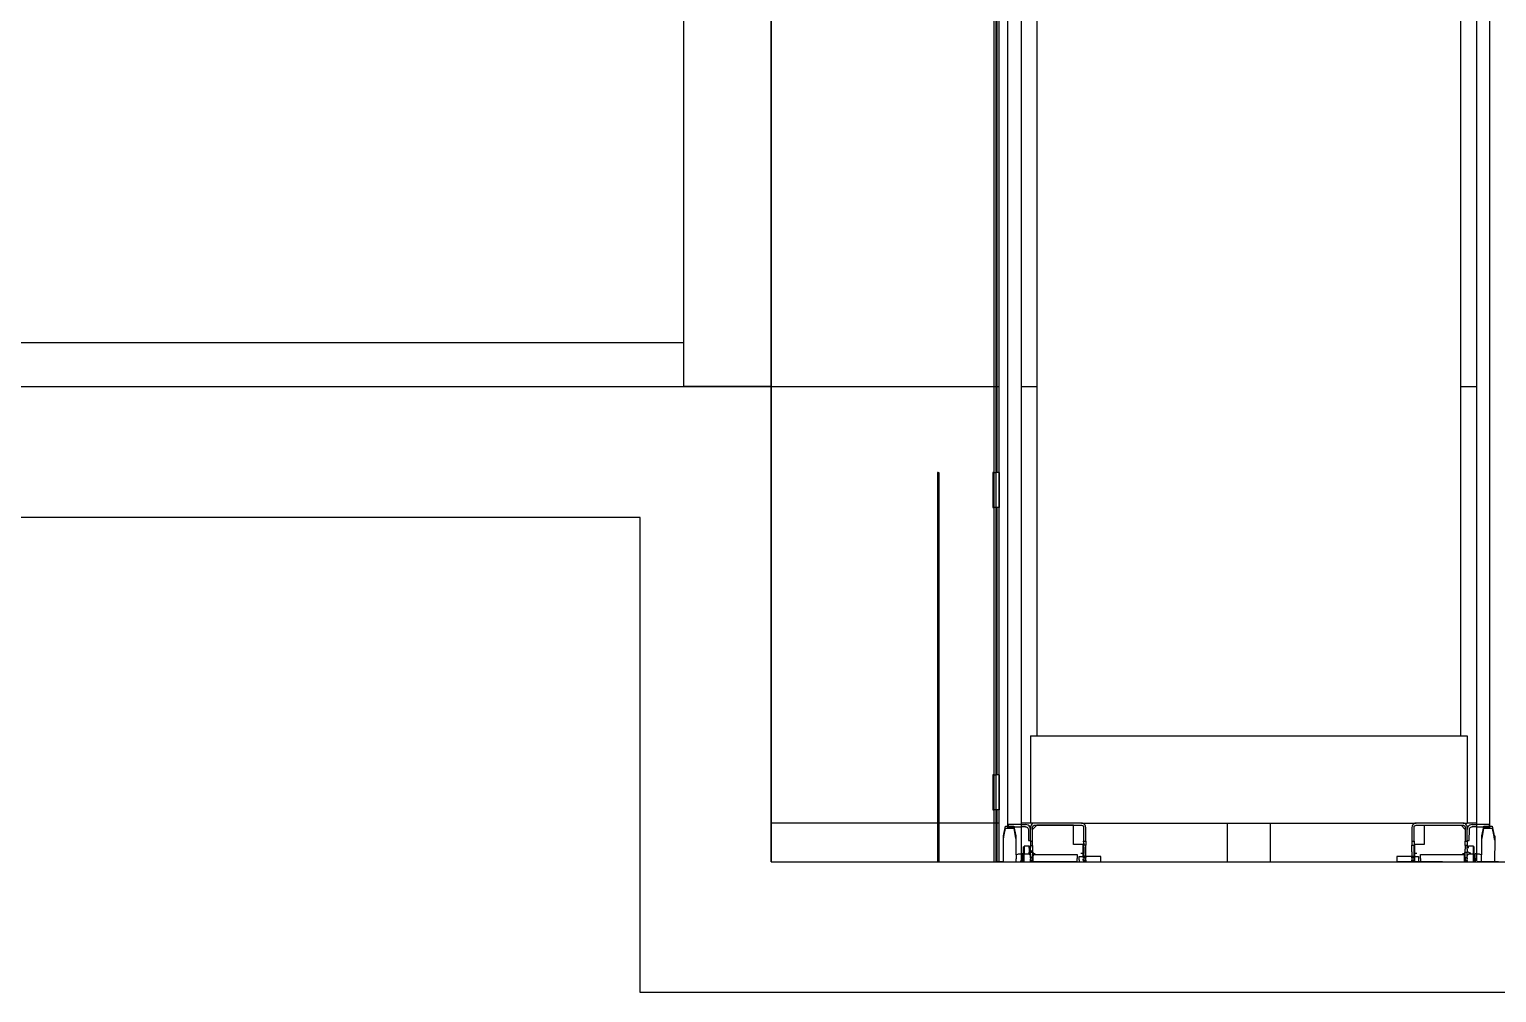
# Model space of a CAD drawing. Header units: millimetres. Extents: x 90964 to 877642, y 656808 to 1438307.
# Drawn here: x 830127 to 833489, y 1179638 to 1181845 of the extents above; entities that cross this region are included whole.
import ezdxf

# ---------------------------------------------------------------- set-up
doc = ezdxf.new("R2010")
doc.units = ezdxf.units.MM
doc.header["$LTSCALE"] = 300
doc.layers.add('ProfileEdges', color=7, linetype='Continuous')
doc.layers.add('SectionCutEdges', color=7, linetype='Continuous')

msp = doc.modelspace()

# ---------------------------------------------------------------- linework, layer by layer
at = {"color": 251}
for p, q in [((831827.1, 1179938.3), (831827.1, 1259469)), ((832338, 1181026.5), (832338, 1258215.2)), ((832342.3, 1181026.5), (832342.3, 1258215.2)), ((832345, 1181026.5), (832345, 1258215.2)), ((832349.3, 1181026.5), (832349.3, 1258215.2)), ((832369.6, 1180019.9), (832369.6, 1182600.6)), ((833473.6, 1180019.9), (833473.6, 1182575.4)), ((832399.6, 1182526.5), (832399.6, 1181026.5)), ((833443.6, 1182501.4), (833443.6, 1181026.5)), ((832436.6, 1181026.5), (832436.6, 1182326.5)), ((833406.6, 1182326.5), (833406.6, 1181026.5)), ((831627.1, 1181126.5), (828627.2, 1181126.5)), ((828627.2, 1181026.5), (831627.1, 1181026.5)), ((831827.1, 1181026.5), (832338, 1181026.5)), ((832338, 1181026.5), (832342.3, 1181026.5)), ((832338, 1180829.5), (832338, 1181026.5)), ((832342.3, 1180829.5), (832342.3, 1181026.5)), ((832344.3, 1181026.5), (832345, 1181026.5)), ((832345, 1180829.5), (832345, 1181026.5)), ((832345, 1181026.5), (832349.3, 1181026.5)), ((832349.3, 1179938.3), (832349.3, 1181026.5)), ((832399.6, 1181026.5), (832436.6, 1181026.5)), ((832399.6, 1181026.5), (832399.6, 1180023.3)), ((832436.6, 1180226.5), (832436.6, 1181026.5)), ((833406.6, 1181026.5), (833443.6, 1181026.5)), ((833406.6, 1181026.5), (833406.6, 1180226.5)), ((833443.6, 1181026.5), (833443.6, 1180023.3)), ((832209.6, 1180829.5), (832211.1, 1180829.5)), ((832211.1, 1180829.5), (832211.1, 1179938.3)), ((832337.6, 1180829.5), (832338, 1180829.5)), ((832338, 1180829.5), (832341.6, 1180829.5)), ((832338, 1180749.5), (832338, 1180829.5)), ((832342.3, 1180829.5), (832341.6, 1180829.5)), ((832341.6, 1180829.5), (832341.6, 1180749.5)), ((832344.3, 1180829.5), (832342.3, 1180829.5)), ((832345, 1180829.5), (832344.3, 1180829.5)), ((832349.1, 1180829.5), (832345, 1180829.5)), ((832349.1, 1180829.5), (832349.1, 1180749.5)), ((832338, 1180749.5), (832337.6, 1180749.5)), ((832341.6, 1180749.5), (832338, 1180749.5)), ((832338, 1180137), (832338, 1180749.5)), ((832341.6, 1180749.5), (832342.3, 1180749.5)), ((832342.3, 1180137), (832342.3, 1180749.5)), ((832344.3, 1180749.5), (832342.3, 1180749.5)), ((832344.3, 1180749.5), (832345, 1180749.5)), ((832345, 1180137), (832345, 1180749.5)), ((832349.1, 1180749.5), (832345, 1180749.5)), ((832421.6, 1180226.5), (832421.6, 1180026.5)), ((832421.6, 1180226.5), (832436.6, 1180226.5)), ((832436.6, 1180226.5), (833406.6, 1180226.5)), ((833406.6, 1180226.5), (833421.6, 1180226.5)), ((833421.6, 1180226.5), (833421.6, 1180026.5)), ((832337.6, 1180137), (832338, 1180137)), ((832338, 1180137), (832341.6, 1180137)), ((832338, 1180057), (832338, 1180137)), ((832342.3, 1180137), (832341.6, 1180137)), ((832341.6, 1180137), (832341.6, 1180057)), ((832344.3, 1180137), (832342.3, 1180137)), ((832345, 1180137), (832344.3, 1180137)), ((832349.1, 1180137), (832345, 1180137)), ((832349.1, 1180137), (832349.1, 1180057)), ((832338, 1180057), (832337.6, 1180057)), ((832341.6, 1180057), (832338, 1180057)), ((832338, 1179938.3), (832338, 1180057)), ((832341.6, 1180057), (832342.3, 1180057)), ((832342.3, 1179938.3), (832342.3, 1180057)), ((832344.3, 1180057), (832342.3, 1180057)), ((832344.3, 1180057), (832345, 1180057)), ((832345, 1179938.3), (832345, 1180057)), ((832349.1, 1180057), (832345, 1180057)), ((832208.1, 1180026.5), (831827.1, 1180026.5)), ((832342.3, 1180026.5), (832209.6, 1180026.5)), ((832349.3, 1180026.5), (832344.3, 1180026.5)), ((832359.2, 1179997.7), (832363.9, 1180019.9)), ((832363.9, 1180019.9), (832369.6, 1180019.9)), ((832363.9, 1180015.8), (832363.9, 1180014.1)), ((832369.6, 1180015.8), (832369.6, 1180019.9)), ((832369.6, 1180019.9), (832370.3, 1180019.9)), ((832399.6, 1180023.3), (832370.3, 1180023.3)), ((832370.3, 1180023.3), (832370.3, 1180019.9)), ((832370.3, 1180019.9), (832370.3, 1180018.5)), ((832370.3, 1180019.9), (832382.9, 1180019.9)), ((832370.3, 1180018.5), (832383.2, 1180018.5)), ((832382.9, 1180019.9), (832383.2, 1180018.5)), ((832382.9, 1180015.8), (832382.9, 1180014.1)), ((832383.2, 1180018.5), (832387.6, 1179997.8)), ((832383.2, 1180018.5), (832399.6, 1180018.5)), ((832421.6, 1180026.5), (832399.6, 1180026.5)), ((832399.6, 1180023.3), (832410, 1180023.3)), ((832399.6, 1180023.3), (832399.6, 1180018.5)), ((832410, 1180018.5), (832399.6, 1180018.5)), ((832399.6, 1180018.5), (832399.6, 1179956.5)), ((832412.9, 1180022.9), (832410, 1180023.3)), ((832410, 1180018.5), (832411.7, 1180018.3)), ((832411.7, 1180018.3), (832413.2, 1180017.7)), ((832415.6, 1180021.8), (832412.9, 1180022.9)), ((832413.2, 1180017.7), (832414.5, 1180016.7)), ((832414.5, 1180016.7), (832415.5, 1180015.4)), ((832415.5, 1180015.4), (832416.2, 1180013.8)), ((832417.9, 1180020.1), (832415.6, 1180021.8)), ((832416.2, 1180013.8), (832416.4, 1180012.2)), ((832416.4, 1180012.2), (832416.4, 1179986.7)), ((832419.6, 1180017.8), (832417.9, 1180020.1)), ((832420.8, 1180015.1), (832419.6, 1180017.8)), ((832421.1, 1180012.2), (832420.8, 1180015.1)), ((832421.7, 1180020.1), (832421.1, 1180017.9)), ((832421.1, 1180017.9), (832421.1, 1180012.2)), ((832421.2, 1179986.7), (832421.1, 1180012.2)), ((832430.7, 1180026.5), (832421.6, 1180026.5)), ((832422.7, 1180022.3), (832421.7, 1180020.1)), ((832424.3, 1180024), (832422.7, 1180022.3)), ((832426.2, 1180025.4), (832424.3, 1180024)), ((832435.5, 1180021.7), (832425.9, 1180012.4)), ((832425.9, 1180016.9), (832426, 1180017.9)), ((832425.9, 1180012.4), (832425.9, 1180016.9)), ((832426, 1179985.2), (832425.9, 1180012.4)), ((832426, 1180017.9), (832426.4, 1180019)), ((832428.4, 1180026.2), (832426.2, 1180025.4)), ((832426.4, 1180019), (832427, 1180019.9)), ((832427, 1180019.9), (832427.7, 1180020.6)), ((832427.7, 1180020.6), (832428.6, 1180021.2)), ((832430.7, 1180026.5), (832428.4, 1180026.2)), ((832428.6, 1180021.2), (832429.7, 1180021.6)), ((832429.7, 1180021.6), (832430.7, 1180021.7)), ((832538.3, 1180026.5), (832430.7, 1180026.5)), ((832430.7, 1180021.7), (832435.5, 1180021.7)), ((832435.6, 1180021.8), (832435.5, 1180021.7)), ((832435.5, 1180021.7), (832519.6, 1180021.7)), ((832519.6, 1180021.9), (832435.6, 1180021.8)), ((832519.6, 1180021.7), (832519.6, 1180021.9)), ((832519.6, 1180021.7), (832538.3, 1180021.7)), ((832519.6, 1179977.6), (832519.6, 1180021.7)), ((832540.7, 1180026.2), (832538.3, 1180026.5)), ((832538.3, 1180026.5), (832871.6, 1180026.5)), ((832538.3, 1180021.7), (832539.5, 1180021.5)), ((832539.5, 1180021.5), (832540.6, 1180021.1)), ((832540.6, 1180021.1), (832541.6, 1180020.3)), ((832543.1, 1180025.2), (832540.7, 1180026.2)), ((832541.6, 1180020.3), (832542.4, 1180019.3)), ((832542.4, 1180019.3), (832542.9, 1180018.2)), ((832542.9, 1180018.2), (832543, 1180016.9)), ((832543, 1180016.9), (832543, 1179985.4)), ((832545, 1180023.7), (832543.1, 1180025.2)), ((832546.6, 1180021.7), (832545, 1180023.7)), ((832547.5, 1180019.4), (832546.6, 1180021.7)), ((832547.9, 1180016.9), (832547.5, 1180019.4)), ((832547.9, 1179985.4), (832547.9, 1180016.9)), ((832871.6, 1180026.5), (832971.6, 1180026.5)), ((832871.6, 1180026.5), (832871.6, 1179938.3)), ((832971.6, 1179938.3), (832971.6, 1180026.5)), ((832971.6, 1180026.5), (833305, 1180026.5)), ((833295.7, 1180019.4), (833295.4, 1180016.9)), ((833295.4, 1180016.9), (833295.4, 1179985.4)), ((833296.7, 1180021.7), (833295.7, 1180019.4)), ((833298.2, 1180023.7), (833296.7, 1180021.7)), ((833300.2, 1180025.2), (833298.2, 1180023.7)), ((833302.5, 1180026.2), (833300.2, 1180025.2)), ((833300.2, 1180016.9), (833300.4, 1180018.2)), ((833300.2, 1179985.4), (833300.2, 1180016.9)), ((833300.4, 1180018.2), (833300.8, 1180019.3)), ((833300.8, 1180019.3), (833301.6, 1180020.3)), ((833301.6, 1180020.3), (833302.6, 1180021.1)), ((833305, 1180026.5), (833302.5, 1180026.2)), ((833302.6, 1180021.1), (833303.7, 1180021.5)), ((833303.7, 1180021.5), (833305, 1180021.7)), ((833412.5, 1180026.5), (833305, 1180026.5)), ((833305, 1180021.7), (833323.7, 1180021.7)), ((833323.7, 1180021.7), (833323.6, 1179977.6)), ((833323.7, 1180021.7), (833407.8, 1180021.7)), ((833407.8, 1180021.7), (833412.5, 1180021.7)), ((833417.3, 1180012.4), (833407.8, 1180021.7)), ((833414.8, 1180026.2), (833412.5, 1180026.5)), ((833412.5, 1180026.5), (833421.6, 1180026.5)), ((833412.5, 1180021.7), (833413.6, 1180021.6)), ((833413.6, 1180021.6), (833414.6, 1180021.2)), ((833414.6, 1180021.2), (833415.5, 1180020.6)), ((833417, 1180025.4), (833414.8, 1180026.2)), ((833415.5, 1180020.6), (833416.3, 1180019.9)), ((833416.3, 1180019.9), (833416.9, 1180019)), ((833416.9, 1180019), (833417.2, 1180017.9)), ((833419, 1180024), (833417, 1180025.4)), ((833417.2, 1180017.9), (833417.3, 1180016.9)), ((833417.3, 1180016.9), (833417.3, 1180012.4)), ((833417.3, 1180012.4), (833417.3, 1179985.2)), ((833420.5, 1180022.3), (833419, 1180024)), ((833421.6, 1180020.1), (833420.5, 1180022.3)), ((833443.6, 1180026.5), (833421.6, 1180026.5)), ((833422.1, 1180017.9), (833421.6, 1180020.1)), ((833422.1, 1180012.2), (833422.1, 1180017.9)), ((833422.5, 1180015.1), (833422.1, 1180012.2)), ((833422.1, 1179986.7), (833422.1, 1180012.2)), ((833423.6, 1180017.8), (833422.5, 1180015.1)), ((833425.4, 1180020.1), (833423.6, 1180017.8)), ((833427.7, 1180021.8), (833425.4, 1180020.1)), ((833426.8, 1179986.7), (833426.9, 1180012.2)), ((833426.9, 1180012.2), (833427.1, 1180013.8)), ((833427.1, 1180013.8), (833427.7, 1180015.4)), ((833430.4, 1180022.9), (833427.7, 1180021.8)), ((833427.7, 1180015.4), (833428.7, 1180016.7)), ((833428.7, 1180016.7), (833430.1, 1180017.7)), ((833430.1, 1180017.7), (833431.6, 1180018.3)), ((833433.2, 1180023.3), (833430.4, 1180022.9)), ((833431.6, 1180018.3), (833433.2, 1180018.5)), ((833433.2, 1180023.3), (833443.6, 1180023.3)), ((833443.6, 1180018.5), (833433.2, 1180018.5)), ((833472.9, 1180023.3), (833443.6, 1180023.3)), ((833443.6, 1180023.3), (833443.6, 1180018.5)), ((833443.6, 1180018.5), (833460, 1180018.5)), ((833443.6, 1180018.5), (833443.6, 1179956.5)), ((833455.6, 1179997.8), (833460, 1180018.5)), ((833460, 1180018.5), (833460.3, 1180019.9)), ((833460, 1180018.5), (833472.9, 1180018.5)), ((833460.3, 1180019.9), (833472.9, 1180019.9)), ((833460.3, 1180014.1), (833460.3, 1180015.8)), ((833472.9, 1180019.9), (833472.9, 1180023.3)), ((833472.9, 1180018.5), (833472.9, 1180019.9)), ((833472.9, 1180019.9), (833473.6, 1180019.9)), ((833473.6, 1180015.8), (833473.6, 1180019.9)), ((833473.6, 1180019.9), (833479.4, 1180019.9)), ((833479.4, 1180019.9), (833484.1, 1179997.7)), ((833479.4, 1180014.1), (833479.4, 1180015.8)), ((832358.3, 1179997.7), (832359.2, 1179997.7)), ((832358.3, 1179997.7), (832358.4, 1179988.8)), ((832359.2, 1179993.1), (832359.2, 1179997.7)), ((832387.6, 1179997.8), (832388.5, 1179997.8)), ((832387.6, 1179997.8), (832387.7, 1179993.1)), ((832388.5, 1179988.9), (832388.5, 1179997.8)), ((832407, 1179972.3), (832405.3, 1179972.3)), ((832405.4, 1179946.8), (832405.3, 1179972.3)), ((832407, 1179974), (832407, 1179972.3)), ((832418.4, 1179974), (832407, 1179974)), ((832407, 1179972.3), (832407, 1179969)), ((832416.4, 1179986.7), (832421.2, 1179986.7)), ((832420.4, 1179973.2), (832418.4, 1179974)), ((832418.4, 1179969), (832418.4, 1179974)), ((832421.2, 1179971.1), (832420.4, 1179973.2)), ((832421.2, 1179986.7), (832421.2, 1179985.2)), ((832421.2, 1179985.2), (832426, 1179985.2)), ((832421.2, 1179985.2), (832421.2, 1179975.6)), ((832421.2, 1179975.6), (832426, 1179975.6)), ((832421.2, 1179975.6), (832421.2, 1179971.1)), ((832421.2, 1179961.7), (832421.2, 1179971.1)), ((832426, 1179975.6), (832426, 1179985.2)), ((832426, 1179975.6), (832426, 1179964.4)), ((832541.9, 1179977.7), (832519.6, 1179977.6)), ((832541.9, 1179956.7), (832541.9, 1179977.7)), ((832543, 1179985.4), (832543.1, 1179985.4)), ((832543, 1179985.4), (832543, 1179956.7)), ((832543.1, 1179980.6), (832543, 1179985.4)), ((832543.1, 1179985.4), (832547.9, 1179985.4)), ((832543.1, 1179980.6), (832543.1, 1179985.4)), ((832543.1, 1179980.6), (832543.1, 1179975.8)), ((832547.9, 1179975.8), (832543.1, 1179975.8)), ((832543.1, 1179971.9), (832543.1, 1179975.8)), ((832543.1, 1179969.4), (832543.1, 1179971.9)), ((832543.1, 1179971.9), (832543.2, 1179956.7)), ((832547.9, 1179985.4), (832547.9, 1179975.8)), ((832547.9, 1179974.8), (832547.9, 1179975.8)), ((832547.9, 1179974.8), (832547.9, 1179975.8)), ((832547.9, 1179975.8), (832547.9, 1179975.8)), ((832547.9, 1179950.4), (832547.9, 1179974.8)), ((833295.4, 1179974.8), (833295.3, 1179975.8)), ((833295.3, 1179975.8), (833295.4, 1179975.8)), ((833295.4, 1179985.4), (833300.1, 1179985.4)), ((833295.4, 1179985.4), (833295.4, 1179975.8)), ((833295.4, 1179974.8), (833295.4, 1179975.8)), ((833295.4, 1179975.8), (833300.1, 1179975.8)), ((833295.4, 1179967.2), (833295.4, 1179974.8)), ((833300.1, 1179985.4), (833300.1, 1179982.9)), ((833300.1, 1179985.4), (833300.2, 1179985.4)), ((833300.2, 1179985.4), (833300.1, 1179967.9)), ((833300.1, 1179982.9), (833300.2, 1179985.4)), ((833300.1, 1179982.9), (833300.1, 1179975.8)), ((833300.1, 1179967.2), (833300.1, 1179975.8)), ((833323.6, 1179977.6), (833301.4, 1179977.7)), ((833301.4, 1179977.7), (833301.4, 1179956.7)), ((833417.3, 1179985.2), (833422.1, 1179985.2)), ((833417.3, 1179975.6), (833417.3, 1179985.2)), ((833422, 1179975.6), (833417.3, 1179975.6)), ((833417.3, 1179975.6), (833417.3, 1179967.1)), ((833422.1, 1179985.2), (833422, 1179975.6)), ((833422, 1179971.1), (833422, 1179975.6)), ((833422.9, 1179973.2), (833422, 1179971.1)), ((833422, 1179967.1), (833422, 1179971.1)), ((833422.1, 1179986.7), (833426.8, 1179986.7)), ((833422.1, 1179985.2), (833422.1, 1179986.7)), ((833424.9, 1179974), (833422.9, 1179973.2)), ((833436.3, 1179974), (833424.9, 1179974)), ((833424.9, 1179969), (833424.9, 1179974)), ((833436.2, 1179955.3), (833436.3, 1179972.3)), ((833436.3, 1179972.3), (833436.3, 1179974)), ((833437.9, 1179972.3), (833436.3, 1179972.3)), ((833437.9, 1179946.8), (833437.9, 1179972.3)), ((833454.8, 1179997.8), (833455.6, 1179997.8)), ((833454.8, 1179997.8), (833454.8, 1179988.9)), ((833455.6, 1179997.8), (833455.6, 1179993.1)), ((833484.1, 1179997.7), (833484.9, 1179997.7)), ((833484.1, 1179993.1), (833484.1, 1179997.7)), ((833484.9, 1179997.7), (833484.9, 1179988.8)), ((832211.1, 1179938.3), (832209.6, 1179938.3)), ((832338, 1179938.3), (832342.3, 1179938.3)), ((832344.3, 1179938.3), (832342.3, 1179938.3)), ((832345, 1179938.3), (832344.3, 1179938.3)), ((832349.3, 1179938.3), (832345, 1179938.3)), ((832358.4, 1179938.3), (832349.3, 1179938.3)), ((832388.5, 1179953.7), (832394.1, 1179956.5)), ((832388.6, 1179938.3), (832391.3, 1179938.3)), ((832391.3, 1179938.3), (832398.1, 1179938.3)), ((832394.1, 1179956.5), (832399.6, 1179956.5)), ((832398.1, 1179938.3), (832399.6, 1179940.1)), ((832398.1, 1179938.3), (832399.6, 1179938.3)), ((832402.8, 1179956.5), (832399.6, 1179956.5)), ((832399.6, 1179956.5), (832399.6, 1179940.1)), ((832399.6, 1179940.1), (832402.9, 1179943.9)), ((832399.6, 1179940.1), (832399.6, 1179938.3)), ((832402.9, 1179938.3), (832399.6, 1179938.3)), ((832402.8, 1179956.5), (832402.9, 1179943.9)), ((832402.9, 1179943.9), (832405.4, 1179946.8)), ((832402.9, 1179938.3), (832402.9, 1179943.9)), ((832405.4, 1179938.3), (832402.9, 1179938.3)), ((832405.4, 1179946.8), (832407, 1179948.7)), ((832405.4, 1179939.5), (832405.4, 1179946.8)), ((832407, 1179969), (832407, 1179955.6)), ((832407, 1179955.3), (832407, 1179955.6)), ((832418.4, 1179969), (832418.4, 1179960)), ((832418.4, 1179960), (832421.2, 1179961.7)), ((832418.4, 1179955.6), (832418.4, 1179960)), ((832418.4, 1179955.3), (832418.4, 1179955.6)), ((832421.3, 1179938.3), (832421, 1179938.3)), ((832421.2, 1179961.7), (832426, 1179964.4)), ((832421.2, 1179959.5), (832421.2, 1179961.7)), ((832426, 1179959.5), (832421.2, 1179959.5)), ((832421.2, 1179950.2), (832421.2, 1179959.5)), ((832421.2, 1179947.4), (832421.2, 1179950.2)), ((832421.3, 1179938.3), (832421.2, 1179941.4)), ((832425.8, 1179938.3), (832421.3, 1179938.3)), ((832426, 1179956.6), (832425.8, 1179956.6)), ((832426, 1179964.4), (832426, 1179959.5)), ((832426, 1179959.5), (832427.6, 1179959.5)), ((832426, 1179959.5), (832426, 1179956.6)), ((832426, 1179947.4), (832426, 1179956.6)), ((832426, 1179941.4), (832426, 1179938.3)), ((832427.6, 1179959.5), (832427.6, 1179956.6)), ((832427.6, 1179956.6), (832427.6, 1179954.8)), ((832432.2, 1179956.6), (832427.6, 1179956.6)), ((832427.6, 1179954.8), (832528.5, 1179954.9)), ((832427.6, 1179954.8), (832427.6, 1179952)), ((832427.6, 1179945.8), (832427.6, 1179952)), ((832427.6, 1179938.3), (832427.6, 1179945.8)), ((832478.2, 1179938.3), (832432.2, 1179938.3)), ((832528.5, 1179938.3), (832478.2, 1179938.3)), ((832528.5, 1179954.9), (832528.5, 1179952.3)), ((832528.5, 1179952.3), (832528.5, 1179945.7)), ((832528.5, 1179938.3), (832528.5, 1179945.7)), ((832528.5, 1179938.3), (832533.1, 1179938.3)), ((832533.1, 1179950.3), (832541.9, 1179950.4)), ((832533.1, 1179948), (832533.1, 1179950.3)), ((832533.1, 1179942.6), (832533.1, 1179948)), ((832533.1, 1179942.6), (832533.1, 1179938.3)), ((832533.1, 1179938.3), (832536.8, 1179938.3)), ((832541.9, 1179956.7), (832536.8, 1179956.7)), ((832541.9, 1179950.4), (832541.9, 1179956.7)), ((832541.9, 1179948), (832541.9, 1179950.4)), ((832543, 1179950.4), (832541.9, 1179950.4)), ((832541.9, 1179941.1), (832541.9, 1179944.6)), ((832543, 1179956.7), (832543.1, 1179969.4)), ((832543, 1179956.7), (832543, 1179950.4)), ((832543, 1179950.4), (832543, 1179948)), ((832543.2, 1179950.4), (832543, 1179950.4)), ((832543, 1179944.1), (832543, 1179940.9)), ((832543.2, 1179954), (832543.2, 1179956.7)), ((832543.2, 1179954), (832543.2, 1179950.4)), ((832543.2, 1179950.4), (832543.2, 1179948)), ((832547.9, 1179950.4), (832543.2, 1179950.4)), ((832543.2, 1179947.5), (832543.2, 1179948)), ((832543.2, 1179940.9), (832543.2, 1179941.7)), ((832543.2, 1179938.3), (832543.2, 1179940.9)), ((832547.9, 1179938.3), (832543.2, 1179938.3)), ((832547.9, 1179948), (832547.9, 1179950.4)), ((832582.3, 1179950.4), (832547.9, 1179950.4)), ((832547.9, 1179948), (832547.9, 1179947.5)), ((832547.9, 1179941.7), (832547.9, 1179940.1)), ((832547.9, 1179940.1), (832547.9, 1179938.3)), ((832547.9, 1179938.3), (832558, 1179938.3)), ((832558, 1179938.3), (832582.3, 1179938.3)), ((832582.3, 1179947.9), (832582.3, 1179950.4)), ((832582.3, 1179942.4), (832582.3, 1179947.9)), ((832582.3, 1179938.3), (832582.3, 1179942.4)), ((832871.6, 1179938.3), (832971.6, 1179938.3)), ((833260.9, 1179950.4), (833260.9, 1179947.9)), ((833295.4, 1179950.4), (833260.9, 1179950.4)), ((833260.9, 1179947.9), (833260.9, 1179942.4)), ((833260.9, 1179942.4), (833260.9, 1179938.3)), ((833285.2, 1179938.3), (833260.9, 1179938.3)), ((833295.4, 1179938.3), (833285.2, 1179938.3)), ((833295.4, 1179961.1), (833295.4, 1179967.2)), ((833295.4, 1179961.1), (833295.4, 1179950.4)), ((833295.4, 1179947.5), (833295.4, 1179950.4)), ((833300.1, 1179950.4), (833295.4, 1179950.4)), ((833295.4, 1179938.3), (833295.4, 1179941.7)), ((833300, 1179938.3), (833295.4, 1179938.3)), ((833300.1, 1179941.7), (833300, 1179938.3)), ((833300.1, 1179967.9), (833300.2, 1179956.7)), ((833300.1, 1179967.2), (833300.1, 1179961.1)), ((833300.2, 1179956.7), (833300.1, 1179967.2)), ((833300.1, 1179961.1), (833300.1, 1179956.7)), ((833300.1, 1179956.7), (833300.1, 1179950.4)), ((833300.1, 1179950.4), (833300.1, 1179947.5)), ((833300.2, 1179950.4), (833300.1, 1179950.4)), ((833300.2, 1179950.4), (833300.2, 1179956.7)), ((833300.2, 1179938.3), (833300.2, 1179950.4)), ((833301.3, 1179950.4), (833300.2, 1179950.4)), ((833301.4, 1179956.7), (833301.3, 1179950.4)), ((833301.3, 1179950.4), (833301.3, 1179938.3)), ((833301.3, 1179950.4), (833310.2, 1179950.3)), ((833306.4, 1179956.7), (833301.4, 1179956.7)), ((833310.1, 1179938.3), (833306.4, 1179938.3)), ((833310.2, 1179950.3), (833310.1, 1179938.3)), ((833314.8, 1179938.3), (833310.1, 1179938.3)), ((833314.8, 1179954.9), (833415.7, 1179954.8)), ((833314.8, 1179952.3), (833314.8, 1179954.9)), ((833314.8, 1179945.7), (833314.8, 1179952.3)), ((833314.8, 1179945.7), (833314.8, 1179938.3)), ((833365.1, 1179938.3), (833314.8, 1179938.3)), ((833365.1, 1179938.3), (833411, 1179938.3)), ((833415.7, 1179956.6), (833411.1, 1179956.6)), ((833415.6, 1179938.3), (833415.7, 1179945.8)), ((833415.7, 1179959.5), (833417.2, 1179959.5)), ((833415.7, 1179959.5), (833415.7, 1179956.6)), ((833415.7, 1179956.6), (833415.7, 1179954.8)), ((833415.7, 1179952), (833415.7, 1179954.8)), ((833415.7, 1179945.8), (833415.7, 1179952)), ((833417.2, 1179961.1), (833417.3, 1179967.1)), ((833417.2, 1179959.5), (833417.2, 1179961.1)), ((833422, 1179959.5), (833417.2, 1179959.5)), ((833417.2, 1179956.6), (833417.2, 1179959.5)), ((833417.2, 1179947.4), (833417.2, 1179956.6)), ((833417.2, 1179956.6), (833417.4, 1179956.6)), ((833417.2, 1179938.3), (833417.2, 1179941.4)), ((833417.4, 1179938.3), (833422, 1179938.3)), ((833422, 1179967.1), (833422, 1179961.7)), ((833422, 1179961.7), (833428.1, 1179958.2)), ((833422, 1179961.7), (833422, 1179961.1)), ((833422, 1179961.1), (833422, 1179959.5)), ((833422, 1179950.2), (833422, 1179959.5)), ((833422, 1179947.4), (833422, 1179950.2)), ((833422, 1179941.4), (833422, 1179938.3)), ((833422.2, 1179938.3), (833422, 1179938.3)), ((833424.9, 1179955.6), (833424.9, 1179955.3)), ((833428.1, 1179958.2), (833430.6, 1179955.3)), ((833436.2, 1179948.7), (833437.9, 1179946.8)), ((833437.9, 1179946.8), (833440.4, 1179943.9)), ((833437.9, 1179939.5), (833437.9, 1179946.8)), ((833440.4, 1179938.3), (833437.9, 1179938.3)), ((833443.6, 1179956.5), (833440.4, 1179956.5)), ((833440.4, 1179946.6), (833440.4, 1179956.5)), ((833440.4, 1179946.6), (833440.4, 1179943.9)), ((833440.4, 1179943.9), (833440.4, 1179938.3)), ((833440.4, 1179938.3), (833444.7, 1179938.3)), ((833443.6, 1179956.5), (833449.1, 1179956.5)), ((833443.6, 1179956.5), (833443.6, 1179940.4)), ((833444.1, 1179939.5), (833445.1, 1179938.3)), ((833445.1, 1179938.3), (833444.7, 1179938.3)), ((833454.7, 1179938.3), (833445.1, 1179938.3)), ((833449.1, 1179956.5), (833454.7, 1179953.7)), ((833494, 1179938.3), (833484.8, 1179938.3))]:
    msp.add_line(p, q, dxfattribs=at)
at = {"layer": 'ProfileEdges'}
msp.add_lwpolyline([(831627.1, 1259226.5), (831827.1, 1259226.5), (831827.1, 1181026.5), (831627.1, 1181026.5)], close=True, dxfattribs=at)
for points in [[(798842.2, 1183876.5), (799142.2, 1183876.5), (799142.2, 1181026.5), (826192.2, 1181026.5), (826192.2, 1179938.3), (828427.2, 1179938.3), (828427.2, 1181026.5), (831827.1, 1181026.5), (831827.1, 1179938.3), (834088.1, 1179938.3)], [(834388.1, 1179638.3), (831527.1, 1179638.3), (831527.1, 1180726.5), (828727.2, 1180726.5), (828727.2, 1179638.3), (825892.2, 1179638.3), (825892.2, 1180726.5), (798842.2, 1180726.5), (798842.2, 1183876.5)]]:
    msp.add_lwpolyline(points, dxfattribs=at)
at = {"layer": 'SectionCutEdges', "color": 251}
for p, q in [((831827.1, 1254026.5), (831827.1, 1181026.5)), ((831627.1, 1181126.5), (831627.1, 1183826.5)), ((831627.1, 1181026.5), (831627.1, 1181126.5)), ((831827.1, 1181026.5), (831627.1, 1181026.5)), ((832209.6, 1180829.5), (832208.1, 1180829.5)), ((832208.1, 1180829.5), (832208.1, 1179938.3)), ((832209.6, 1179938.3), (832209.6, 1180829.5)), ((832337.6, 1180829.5), (832334.6, 1180829.5)), ((832334.6, 1180829.5), (832334.6, 1180749.5)), ((832337.6, 1180749.5), (832337.6, 1180829.5)), ((832334.6, 1180749.5), (832337.6, 1180749.5)), ((832337.6, 1180137), (832334.6, 1180137)), ((832334.6, 1180137), (832334.6, 1180057)), ((832337.6, 1180057), (832337.6, 1180137)), ((832334.6, 1180057), (832337.6, 1180057)), ((832360.3, 1179995.7), (832363.9, 1180014.1)), ((832382.9, 1180014.1), (832363.9, 1180014.1)), ((832382.9, 1180014.1), (832386.5, 1179995.7)), ((833456.7, 1179995.7), (833460.3, 1180014.1)), ((833479.4, 1180014.1), (833460.3, 1180014.1)), ((833479.4, 1180014.1), (833482.9, 1179995.7)), ((832358.4, 1179988.8), (832359.2, 1179988.8)), ((832358.4, 1179988.8), (832358.4, 1179938.3)), ((832359.2, 1179988.8), (832360.3, 1179995.7)), ((832386.5, 1179995.7), (832387.7, 1179988.9)), ((832387.7, 1179988.9), (832388.5, 1179988.9)), ((832388.5, 1179953.7), (832388.5, 1179988.9)), ((833454.8, 1179988.9), (833454.7, 1179953.7)), ((833454.8, 1179988.9), (833455.6, 1179988.9)), ((833455.6, 1179988.9), (833456.7, 1179995.7)), ((833482.9, 1179995.7), (833484.1, 1179988.8)), ((833484.1, 1179988.8), (833484.9, 1179988.8)), ((833484.9, 1179988.8), (833484.8, 1179938.3)), ((832208.1, 1179938.3), (832209.6, 1179938.3)), ((832358.4, 1179938.3), (832388.6, 1179938.3)), ((832388.5, 1179953.7), (832388.6, 1179945.1)), ((832388.6, 1179938.3), (832388.6, 1179945.1)), ((832405.4, 1179938.3), (832405.4, 1179939.5)), ((832407, 1179939.5), (832405.4, 1179939.5)), ((832405.4, 1179938.3), (832421, 1179938.3)), ((832418.4, 1179955.3), (832407, 1179955.3)), ((832407, 1179948.7), (832407, 1179955.3)), ((832407, 1179939.5), (832407, 1179948.7)), ((832418.4, 1179955.3), (832419.9, 1179953.7)), ((832419.9, 1179953.7), (832420.5, 1179952.5)), ((832420.5, 1179952.5), (832421.2, 1179950.2)), ((832421.2, 1179950.2), (832421, 1179949.5)), ((832421, 1179949.5), (832421, 1179949.1)), ((832421, 1179949.1), (832421.2, 1179945.1)), ((832421.1, 1179940), (832421, 1179938.3)), ((832421.2, 1179945.1), (832421.1, 1179940)), ((832426, 1179947.4), (832421.2, 1179947.4)), ((832421.2, 1179947.4), (832421.2, 1179945.1)), ((832421.2, 1179941.4), (832421.2, 1179945.1)), ((832421.2, 1179941.4), (832426, 1179941.4)), ((832426, 1179938.3), (832425.8, 1179938.3)), ((832427.6, 1179956.6), (832426, 1179956.6)), ((832426, 1179941.4), (832426, 1179947.4)), ((832427.6, 1179938.3), (832426, 1179938.3)), ((832432.2, 1179938.3), (832427.6, 1179938.3)), ((832536.8, 1179938.3), (832543.2, 1179938.3)), ((832541.9, 1179956.7), (832543, 1179956.7)), ((832543.2, 1179956.7), (832543, 1179956.7)), ((832547.9, 1179947.5), (832543.2, 1179947.5)), ((832543.2, 1179947.5), (832543.2, 1179944.1)), ((832543.2, 1179941.7), (832543.2, 1179944.1)), ((832543.2, 1179941.7), (832547.9, 1179941.7)), ((832547.9, 1179942.3), (832547.9, 1179947.5)), ((832547.9, 1179941.7), (832547.9, 1179942.3)), ((833300.1, 1179947.5), (833295.4, 1179947.5)), ((833295.4, 1179947.5), (833295.4, 1179941.7)), ((833295.4, 1179941.7), (833300.1, 1179941.7)), ((833300, 1179938.3), (833300.2, 1179938.3)), ((833300.2, 1179956.7), (833300.1, 1179956.7)), ((833300.1, 1179941.7), (833300.1, 1179947.5)), ((833300.2, 1179956.7), (833301.4, 1179956.7)), ((833301.3, 1179938.3), (833300.2, 1179938.3)), ((833306.4, 1179938.3), (833301.3, 1179938.3)), ((833411, 1179938.3), (833415.6, 1179938.3)), ((833417.2, 1179938.3), (833415.6, 1179938.3)), ((833417.2, 1179956.6), (833415.7, 1179956.6)), ((833417.2, 1179947.4), (833417.2, 1179941.4)), ((833422, 1179947.4), (833417.2, 1179947.4)), ((833417.2, 1179941.4), (833422, 1179941.4)), ((833417.2, 1179938.3), (833417.4, 1179938.3)), ((833422, 1179950.2), (833422.8, 1179952.5)), ((833422.2, 1179949.5), (833422, 1179950.2)), ((833422, 1179945.1), (833422.2, 1179949.1)), ((833422, 1179947.4), (833422, 1179945.1)), ((833422.2, 1179940), (833422, 1179945.1)), ((833422, 1179941.4), (833422, 1179945.1)), ((833422.2, 1179949.1), (833422.2, 1179949.5)), ((833422.2, 1179938.3), (833422.2, 1179940)), ((833422.2, 1179938.3), (833437.9, 1179938.3)), ((833422.8, 1179952.5), (833423.4, 1179953.7)), ((833423.4, 1179953.7), (833424.9, 1179955.3)), ((833430.6, 1179955.3), (833424.9, 1179955.3)), ((833436.2, 1179955.3), (833430.6, 1179955.3)), ((833436.2, 1179948.7), (833436.2, 1179955.3)), ((833436.2, 1179939.5), (833436.2, 1179948.7)), ((833437.9, 1179939.5), (833436.2, 1179939.5)), ((833437.9, 1179938.3), (833437.9, 1179939.5)), ((833454.7, 1179938.3), (833454.7, 1179953.7)), ((833484.8, 1179938.3), (833454.7, 1179938.3))]:
    msp.add_line(p, q, dxfattribs=at)

doc.saveas('drawing.dxf')
